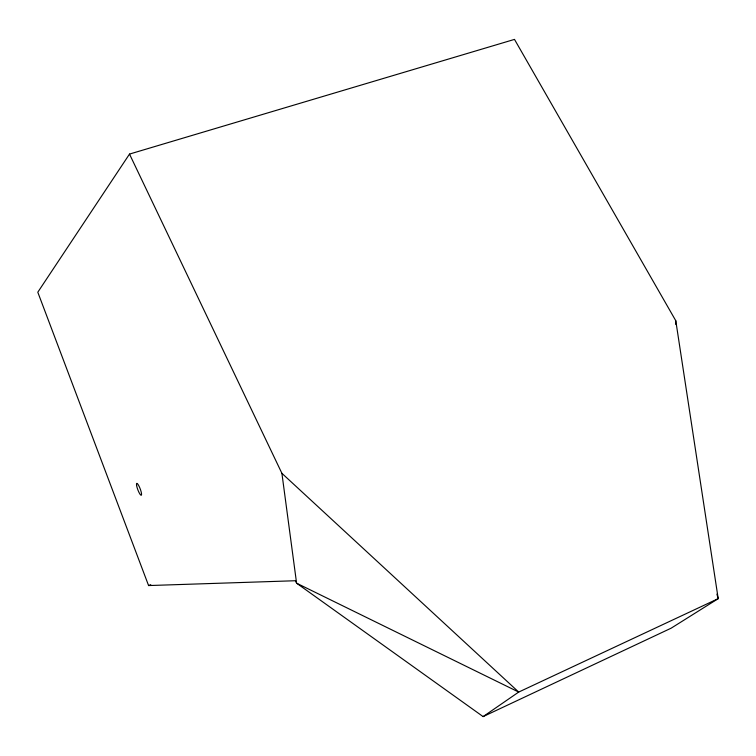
<?xml version="1.0" encoding="UTF-8"?>
<svg xmlns="http://www.w3.org/2000/svg" width="756" height="756" viewBox="0 0 756 756"><rect width="100%" height="100%" fill="white"/><g stroke="black" fill="none" stroke-linecap="round" stroke-linejoin="round"><path stroke-width="1.13" d="M675.58 324.248L675.788 320.742L514.496 39.397L129.503 154.082L37.8 292.213L148.582 585.56L295.435 580.731L296.588 583.188L483.112 716.603L671.148 628.179L718.2 598.657L675.788 320.742M483.112 716.603L518.701 692.071L718.2 598.657L716.915 594.14M148.582 585.56L150.765 584.681M281.903 473.322L518.701 692.071L296.588 583.188L281.903 473.322L129.503 154.082M136.609 485.541A6.369 1.276 69.3 0 0 140.947 495.237A6.369 1.276 69.3 0 0 139.548 487.242A6.369 1.276 69.3 0 0 136.609 485.541"/></g></svg>
